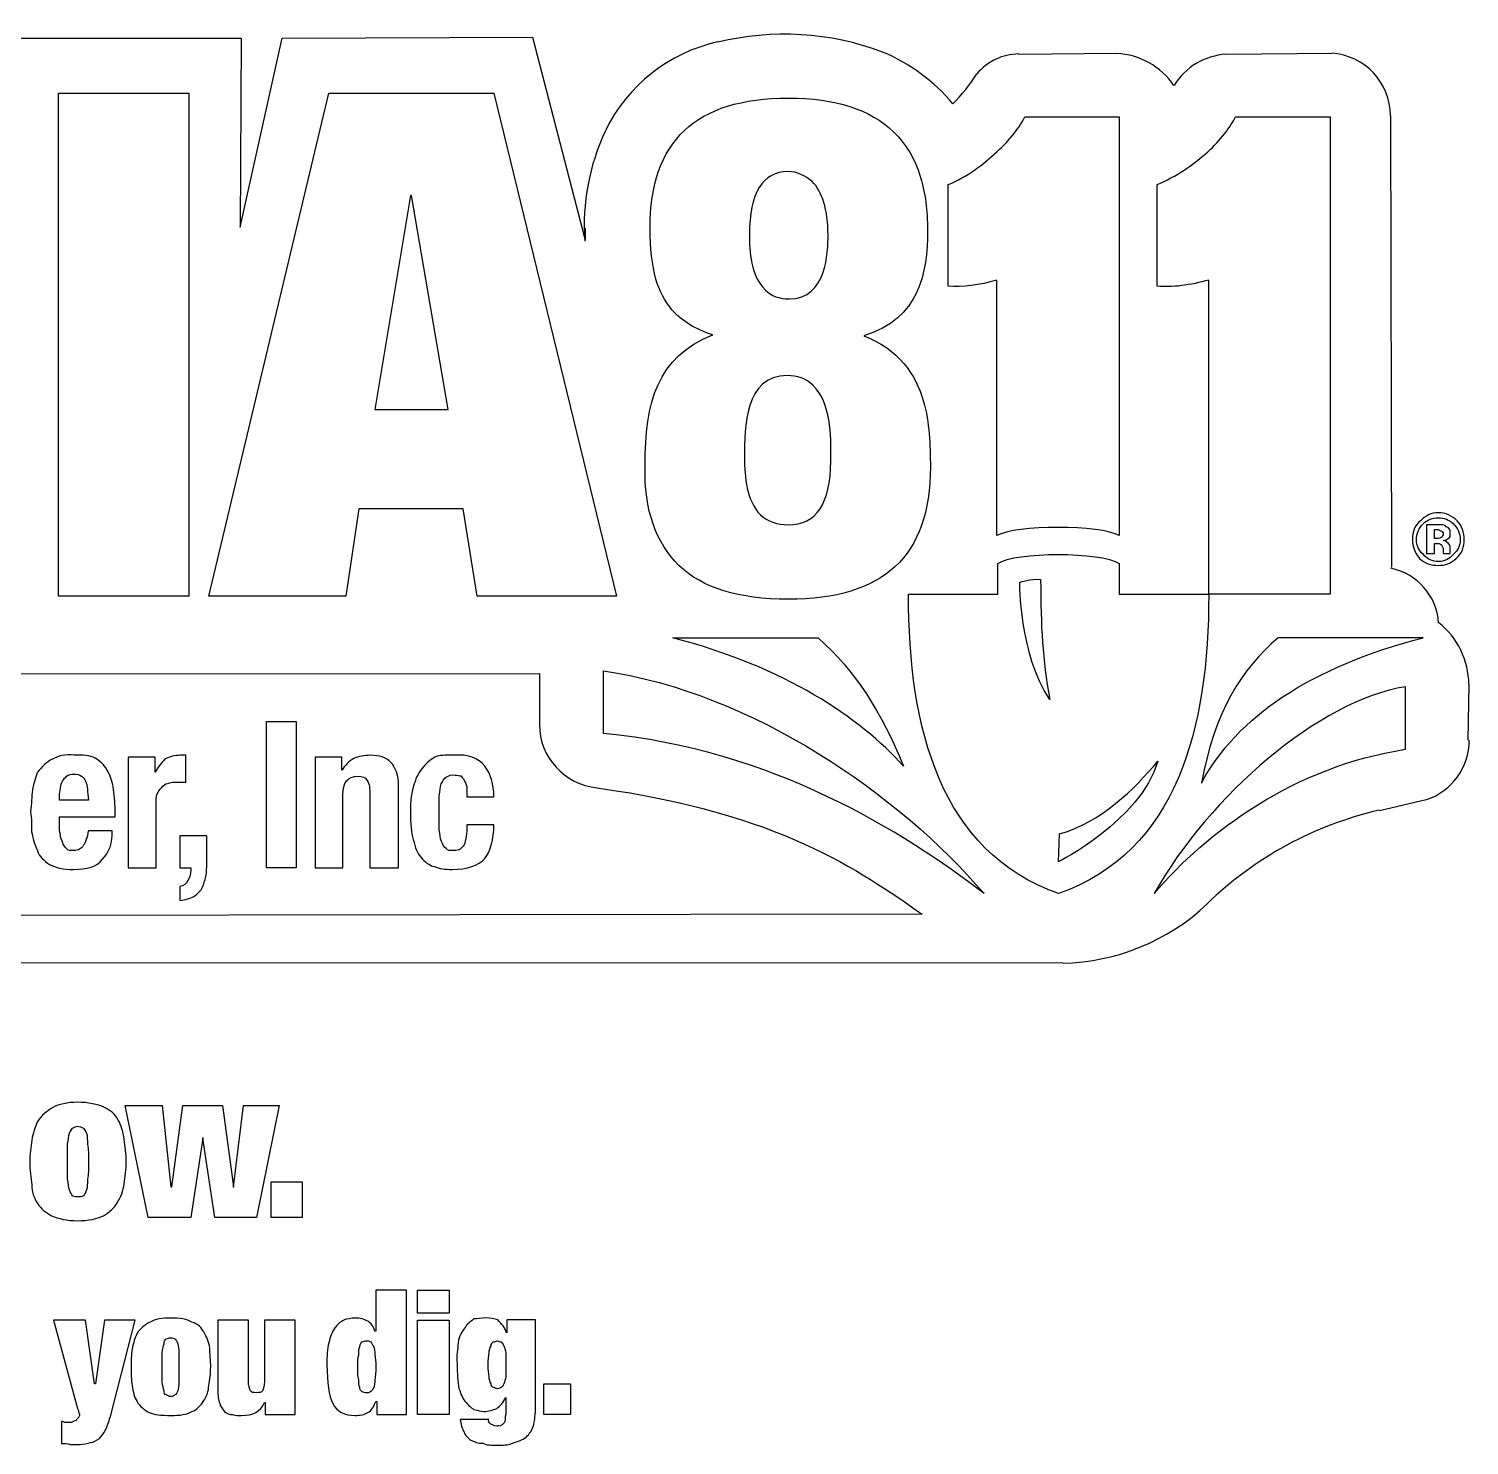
# Paper-space layout '1' of a CAD drawing. Header units: inches. Extents: x 1.3 to 44.7, y 1 to 54.1.
# Drawn here: x 12.303 to 13.389, y 6.739 to 7.807 of the extents above; entities that cross this region are included whole.
import ezdxf

# ---------------------------------------------------------------- set-up
doc = ezdxf.new("R2010")
doc.units = ezdxf.units.IN
doc.header["$MEASUREMENT"] = 0
doc.layers.add('ASEDOLIKE - Level 4', color=7, linetype='Continuous', lineweight=0)

psp = doc.layouts.new('1')

# ---------------------------------------------------------------- linework, layer by layer
at = {"layer": 'ASEDOLIKE - Level 4', "color": 7, "linetype": 'Continuous', "lineweight": 30}
for p, q in [((12.2801, 7.8001), (12.4631, 7.8001)), ((12.4631, 7.8001), (12.4623, 7.6576)), ((12.4623, 7.6576), (12.4938, 7.8001)), ((12.4938, 7.8001), (12.6828, 7.8008)), ((12.6828, 7.8008), (12.7225, 7.6478)), ((13.0495, 7.7881), (13.1237, 7.7888)), ((13.2062, 7.7881), (13.2857, 7.7888)), ((12.3253, 7.3793), (12.3253, 7.7587)), ((12.3253, 7.7587), (12.4235, 7.7587)), ((12.4235, 7.7587), (12.4235, 7.3793)), ((12.4385, 7.3793), (12.5292, 7.7587)), ((12.5292, 7.7587), (12.6537, 7.7587)), ((12.6537, 7.7587), (12.746, 7.3793)), ((13.3299, 7.7416), (13.3307, 7.4011)), ((12.5907, 7.6815), (12.5637, 7.5202)), ((12.5915, 7.6815), (12.5907, 7.6815)), ((12.6192, 7.5202), (12.5915, 7.6815)), ((12.5637, 7.5202), (12.6192, 7.5202)), ((12.5517, 7.4452), (12.542, 7.3793)), ((12.6305, 7.4452), (12.5517, 7.4452)), ((12.641, 7.3793), (12.6305, 7.4452)), ((12.4235, 7.3793), (12.3253, 7.3793)), ((12.542, 7.3793), (12.4385, 7.3793)), ((12.746, 7.3793), (12.641, 7.3793)), ((10.8824, 7.3202), (12.688, 7.3209)), ((13.3892, 7.3127), (13.3884, 7.2707)), ((12.482, 7.2848), (12.5045, 7.2848)), ((12.482, 7.1745), (12.482, 7.2848)), ((12.5045, 7.2848), (12.5045, 7.1745)), ((13.3569, 7.2257), (13.3217, 7.2174)), ((12.5045, 7.1745), (12.482, 7.1745)), ((12.9767, 7.1394), (10.8824, 7.1364)), ((13.0825, 7.1027), (10.8381, 7.1019)), ((12.3928, 6.9106), (12.3755, 6.9953)), ((12.3755, 6.9953), (12.4033, 6.9953)), ((12.4033, 6.9953), (12.41, 6.9338)), ((12.4108, 6.9338), (12.419, 6.9953)), ((12.419, 6.9953), (12.449, 6.9953)), ((12.449, 6.9953), (12.4573, 6.9338)), ((12.4573, 6.9338), (12.4648, 6.9953)), ((12.4648, 6.9953), (12.4917, 6.9953)), ((12.4917, 6.9953), (12.4745, 6.9106)), ((12.434, 6.9706), (12.425, 6.9106)), ((12.443, 6.9106), (12.434, 6.9706)), ((12.41, 6.9338), (12.4108, 6.9338)), ((12.4857, 6.9106), (12.4857, 6.9376)), ((12.4857, 6.9376), (12.509, 6.9376)), ((12.509, 6.9376), (12.509, 6.9106)), ((12.425, 6.9106), (12.3928, 6.9106)), ((12.4745, 6.9106), (12.443, 6.9106)), ((12.509, 6.9106), (12.4857, 6.9106)), ((12.596, 6.8386), (12.596, 6.8559)), ((12.596, 6.8559), (12.62, 6.8559)), ((12.62, 6.8559), (12.62, 6.8386)), ((12.62, 6.8386), (12.596, 6.8386)), ((12.596, 6.7621), (12.596, 6.8334)), ((12.596, 6.8334), (12.62, 6.8334)), ((12.62, 6.8334), (12.62, 6.7621)), ((12.6912, 6.7621), (12.6912, 6.7854)), ((12.6912, 6.7854), (12.7115, 6.7854)), ((12.7115, 6.7854), (12.7115, 6.7621)), ((12.62, 6.7621), (12.596, 6.7621)), ((12.7115, 6.7621), (12.6912, 6.7621))]:
    psp.add_line(p, q, dxfattribs=at)
for centre, radius, start, end in [((12.8491, 7.6766), 0.1236, 102.4596, 154.1792), ((13.0497, 7.7473), 0.0409, 90.0457, 140.6688), ((13.1205, 7.7327), 0.056, 34.48, 87.0245), ((13.209, 7.7386), 0.0495, 93.4214, 148.6082), ((13.2828, 7.7416), 0.0472, 0.0454, 86.4594), ((12.905, 7.8443), 0.1334, 315.3592, 327.8414), ((13.3214, 7.3562), 0.045, 3.849, 78.7052), ((13.3292, 7.3124), 0.0599, 0.366, 51.5066), ((13.3422, 7.2706), 0.0472, 288.5282, 0.0454)]:
    psp.add_arc(centre, radius, start, end, dxfattribs=at)
for centre, major_axis, ratio, start_param, end_param in [((12.8728, 7.5942), (0.2095, 0), 0.997236, 1.209504, 1.813176), ((12.8934, 7.6619), (0.1388, 0), 0.997236, 0.695533, 1.175465), ((12.8904, 7.6589), (-0.1686, 0), 0.997236, 5.844137, 6.354041), ((13.3837, 6.9502), (0.2756, 0), 0.997203, 1.79839, 2.341839), ((13.0796, 7.2648), (-0.1627, 0), 0.997236, 1.590107, 2.331346)]:
    psp.add_ellipse(centre, major_axis=major_axis, ratio=ratio, start_param=start_param, end_param=end_param, dxfattribs=at)
for points, knots in [([(12.9552, 7.7294), (12.9372, 7.7467), (12.9117, 7.7549), (12.8757, 7.7549), (12.8059, 7.7549), (12.7714, 7.7227), (12.7714, 7.6567), (12.7714, 7.6417), (12.7729, 7.629), (12.7759, 7.6185), (12.7782, 7.6095), (12.7827, 7.602), (12.7879, 7.5952), (12.7954, 7.587), (12.8059, 7.5802), (12.8187, 7.5765), (12.7767, 7.5592), (12.7677, 7.5262), (12.7677, 7.4775), (12.7669, 7.4437), (12.7759, 7.4198), (12.7932, 7.4025), (12.8112, 7.3853), (12.8382, 7.377), (12.8757, 7.377), (12.9477, 7.377), (12.9829, 7.4093), (12.9829, 7.4767), (12.9829, 7.4932), (12.9822, 7.5105), (12.9777, 7.5262), (12.9717, 7.5472), (12.9589, 7.5652), (12.9327, 7.5757), (12.9747, 7.5885), (12.9807, 7.623), (12.9807, 7.6552), (12.9807, 7.6702), (12.9792, 7.6837), (12.9754, 7.695), (12.9717, 7.7092), (12.9642, 7.7204), (12.9552, 7.7294)], [0, 0, 0, 0, 0.071429, 0.071429, 0.071429, 0.142857, 0.142857, 0.142857, 0.214286, 0.214286, 0.214286, 0.285714, 0.285714, 0.285714, 0.357143, 0.357143, 0.357143, 0.428571, 0.428571, 0.428571, 0.5, 0.5, 0.5, 0.571429, 0.571429, 0.571429, 0.642857, 0.642857, 0.642857, 0.714286, 0.714286, 0.714286, 0.785714, 0.785714, 0.785714, 0.857143, 0.857143, 0.857143, 0.928571, 0.928571, 0.928571, 1, 1, 1, 1]), ([(13.0331, 7.6177), (13.0331, 7.6177), (13.0331, 7.425), (13.0331, 7.425), (13.0466, 7.4332), (13.1119, 7.4332), (13.1254, 7.425), (13.1254, 7.425), (13.1254, 7.7407), (13.1254, 7.7407), (13.1254, 7.7407), (13.0541, 7.7407), (13.0541, 7.7407), (13.0504, 7.7332), (13.0429, 7.7234), (13.0331, 7.7144), (13.0227, 7.7047), (13.0107, 7.6957), (12.9964, 7.6897), (12.9964, 7.6897), (12.9964, 7.6132), (12.9964, 7.6132), (13.0069, 7.6117), (13.0197, 7.614), (13.0331, 7.6177)], [0, 0, 0, 0, 0.125, 0.125, 0.125, 0.25, 0.25, 0.25, 0.375, 0.375, 0.375, 0.5, 0.5, 0.5, 0.625, 0.625, 0.625, 0.75, 0.75, 0.75, 0.875, 0.875, 0.875, 1, 1, 1, 1]), ([(13.2131, 7.7407), (13.2094, 7.7332), (13.2019, 7.7234), (13.1921, 7.7144), (13.1816, 7.7047), (13.1681, 7.6957), (13.1539, 7.6897), (13.1539, 7.6897), (13.1539, 7.6132), (13.1539, 7.6132), (13.1644, 7.6117), (13.1794, 7.614), (13.1929, 7.6177), (13.1929, 7.6177), (13.1929, 7.3808), (13.1929, 7.3808), (13.1929, 7.3808), (13.2844, 7.3808), (13.2844, 7.3808), (13.2844, 7.3808), (13.2844, 7.7407), (13.2844, 7.7407), (13.2844, 7.7407), (13.2131, 7.7407), (13.2131, 7.7407)], [0, 0, 0, 0, 0.125, 0.125, 0.125, 0.25, 0.25, 0.25, 0.375, 0.375, 0.375, 0.5, 0.5, 0.5, 0.625, 0.625, 0.625, 0.75, 0.75, 0.75, 0.875, 0.875, 0.875, 1, 1, 1, 1]), ([(12.9057, 7.6515), (12.9057, 7.6395), (12.9049, 7.6035), (12.8764, 7.6035), (12.8689, 7.6035), (12.8629, 7.6057), (12.8584, 7.6102), (12.8472, 7.6207), (12.8464, 7.6395), (12.8464, 7.6522), (12.8464, 7.6522), (12.8464, 7.6522), (12.8464, 7.6522), (12.8464, 7.683), (12.8562, 7.6995), (12.8757, 7.6995), (12.8824, 7.6995), (12.8884, 7.6965), (12.8937, 7.692), (12.9012, 7.6845), (12.9057, 7.671), (12.9057, 7.6515)], [0, 0, 0, 0, 0.142857, 0.142857, 0.142857, 0.285714, 0.285714, 0.285714, 0.428571, 0.428571, 0.428571, 0.571429, 0.571429, 0.571429, 0.714286, 0.714286, 0.714286, 0.857143, 0.857143, 0.857143, 1, 1, 1, 1]), ([(12.9079, 7.4835), (12.9079, 7.4835), (12.9079, 7.4812), (12.9079, 7.4812), (12.9072, 7.449), (12.8974, 7.4332), (12.8757, 7.4332), (12.8674, 7.4332), (12.8599, 7.4355), (12.8547, 7.4407), (12.8442, 7.4512), (12.8427, 7.47), (12.8427, 7.4827), (12.8427, 7.4827), (12.8427, 7.485), (12.8427, 7.485), (12.8427, 7.506), (12.8427, 7.5457), (12.8749, 7.5457), (12.8824, 7.5457), (12.8892, 7.5435), (12.8944, 7.5382), (12.9079, 7.5255), (12.9079, 7.5), (12.9079, 7.4835)], [0, 0, 0, 0, 0.125, 0.125, 0.125, 0.25, 0.25, 0.25, 0.375, 0.375, 0.375, 0.5, 0.5, 0.5, 0.625, 0.625, 0.625, 0.75, 0.75, 0.75, 0.875, 0.875, 0.875, 1, 1, 1, 1]), ([(13.3796, 7.4078), (13.3758, 7.404), (13.3713, 7.4025), (13.3661, 7.4025), (13.3608, 7.4025), (13.3556, 7.404), (13.3518, 7.4078), (13.3481, 7.4123), (13.3466, 7.4168), (13.3466, 7.422), (13.3466, 7.428), (13.3481, 7.4325), (13.3526, 7.4362), (13.3563, 7.44), (13.3608, 7.4422), (13.3661, 7.4422), (13.3713, 7.4422), (13.3766, 7.44), (13.3803, 7.4362), (13.3841, 7.4325), (13.3856, 7.4272), (13.3856, 7.422), (13.3856, 7.4168), (13.3841, 7.4115), (13.3796, 7.4078)], [0, 0, 0, 0, 0.125, 0.125, 0.125, 0.25, 0.25, 0.25, 0.375, 0.375, 0.375, 0.5, 0.5, 0.5, 0.625, 0.625, 0.625, 0.75, 0.75, 0.75, 0.875, 0.875, 0.875, 1, 1, 1, 1]), ([(13.3548, 7.434), (13.3511, 7.4302), (13.3496, 7.4265), (13.3496, 7.422), (13.3496, 7.4175), (13.3511, 7.4138), (13.3548, 7.4108), (13.3578, 7.407), (13.3616, 7.4055), (13.3661, 7.4055), (13.3706, 7.4055), (13.3743, 7.407), (13.3773, 7.4108), (13.3811, 7.4138), (13.3826, 7.4175), (13.3826, 7.422), (13.3826, 7.4265), (13.3811, 7.4302), (13.3773, 7.434), (13.3743, 7.437), (13.3706, 7.4385), (13.3661, 7.4385), (13.3616, 7.4385), (13.3578, 7.437), (13.3548, 7.434)], [0, 0, 0, 0, 0.125, 0.125, 0.125, 0.25, 0.25, 0.25, 0.375, 0.375, 0.375, 0.5, 0.5, 0.5, 0.625, 0.625, 0.625, 0.75, 0.75, 0.75, 0.875, 0.875, 0.875, 1, 1, 1, 1]), ([(13.3571, 7.4115), (13.3571, 7.4115), (13.3571, 7.4332), (13.3571, 7.4332), (13.3586, 7.4332), (13.3608, 7.4332), (13.3638, 7.4332), (13.3661, 7.4332), (13.3676, 7.4332), (13.3683, 7.4332), (13.3698, 7.4332), (13.3713, 7.4325), (13.3721, 7.4317), (13.3743, 7.431), (13.3751, 7.4295), (13.3751, 7.4265), (13.3751, 7.425), (13.3751, 7.4235), (13.3736, 7.4228), (13.3728, 7.422), (13.3713, 7.4213), (13.3698, 7.4213), (13.3713, 7.4213), (13.3721, 7.4205), (13.3728, 7.4198), (13.3743, 7.419), (13.3751, 7.4175), (13.3751, 7.4153), (13.3751, 7.4153), (13.3751, 7.413), (13.3751, 7.413), (13.3751, 7.413), (13.3751, 7.413), (13.3751, 7.4123), (13.3751, 7.4123), (13.3751, 7.4123), (13.3751, 7.4115), (13.3751, 7.4115), (13.3751, 7.4115), (13.3751, 7.4115), (13.3751, 7.4115), (13.3698, 7.4115), (13.3698, 7.4115), (13.3698, 7.4123), (13.3698, 7.413), (13.3698, 7.4145), (13.3698, 7.4153), (13.3691, 7.4168), (13.3691, 7.4168), (13.3691, 7.4175), (13.3683, 7.4183), (13.3676, 7.4183), (13.3668, 7.419), (13.3668, 7.419), (13.3653, 7.419), (13.3653, 7.419), (13.3646, 7.419), (13.3646, 7.419), (13.3646, 7.419), (13.3631, 7.419), (13.3631, 7.419), (13.3631, 7.419), (13.3631, 7.4115), (13.3631, 7.4115), (13.3631, 7.4115), (13.3571, 7.4115), (13.3571, 7.4115)], [0, 0, 0, 0, 0.045455, 0.045455, 0.045455, 0.090909, 0.090909, 0.090909, 0.136364, 0.136364, 0.136364, 0.181818, 0.181818, 0.181818, 0.227273, 0.227273, 0.227273, 0.272727, 0.272727, 0.272727, 0.318182, 0.318182, 0.318182, 0.363636, 0.363636, 0.363636, 0.409091, 0.409091, 0.409091, 0.454545, 0.454545, 0.454545, 0.5, 0.5, 0.5, 0.545455, 0.545455, 0.545455, 0.590909, 0.590909, 0.590909, 0.636364, 0.636364, 0.636364, 0.681818, 0.681818, 0.681818, 0.727273, 0.727273, 0.727273, 0.772727, 0.772727, 0.772727, 0.818182, 0.818182, 0.818182, 0.863636, 0.863636, 0.863636, 0.909091, 0.909091, 0.909091, 0.954545, 0.954545, 0.954545, 1, 1, 1, 1]), ([(13.3676, 7.4287), (13.3668, 7.4295), (13.3661, 7.4295), (13.3646, 7.4295), (13.3646, 7.4295), (13.3631, 7.4295), (13.3631, 7.4295), (13.3631, 7.4295), (13.3631, 7.4228), (13.3631, 7.4228), (13.3631, 7.4228), (13.3653, 7.4228), (13.3653, 7.4228), (13.3668, 7.4228), (13.3676, 7.4235), (13.3683, 7.4235), (13.3691, 7.4242), (13.3698, 7.425), (13.3698, 7.4265), (13.3698, 7.4272), (13.3691, 7.4287), (13.3676, 7.4287)], [0, 0, 0, 0, 0.142857, 0.142857, 0.142857, 0.285714, 0.285714, 0.285714, 0.428571, 0.428571, 0.428571, 0.571429, 0.571429, 0.571429, 0.714286, 0.714286, 0.714286, 0.857143, 0.857143, 0.857143, 1, 1, 1, 1]), ([(13.1929, 7.3808), (13.1929, 7.3808), (13.1254, 7.3808), (13.1254, 7.3808), (13.1254, 7.3808), (13.1254, 7.404), (13.1254, 7.404), (13.1119, 7.413), (13.0466, 7.413), (13.0339, 7.404), (13.0339, 7.404), (13.0339, 7.3808), (13.0339, 7.3808), (13.0339, 7.3808), (12.9664, 7.3808), (12.9664, 7.3808), (12.9664, 7.2795), (12.9904, 7.1865), (13.0796, 7.155), (13.0796, 7.155), (13.0796, 7.155), (13.0796, 7.155), (13.0796, 7.155), (13.0796, 7.155), (13.0796, 7.155), (13.0796, 7.155), (13.0796, 7.155), (13.0796, 7.155), (13.0796, 7.155), (13.0796, 7.155), (13.0796, 7.155), (13.1689, 7.1865), (13.1929, 7.2795), (13.1929, 7.3808)], [0, 0, 0, 0, 0.090909, 0.090909, 0.090909, 0.181818, 0.181818, 0.181818, 0.272727, 0.272727, 0.272727, 0.363636, 0.363636, 0.363636, 0.454545, 0.454545, 0.454545, 0.545455, 0.545455, 0.545455, 0.636364, 0.636364, 0.636364, 0.727273, 0.727273, 0.727273, 0.818182, 0.818182, 0.818182, 0.909091, 0.909091, 0.909091, 1, 1, 1, 1]), ([(13.0504, 7.3898), (13.0504, 7.3898), (13.0496, 7.3365), (13.0729, 7.3013), (13.0676, 7.3328), (13.0661, 7.3553), (13.0661, 7.392), (13.0586, 7.3928), (13.0504, 7.3898), (13.0504, 7.3898)], [0, 0, 0, 0, 0.333333, 0.333333, 0.333333, 0.666667, 0.666667, 0.666667, 1, 1, 1, 1]), ([(12.9627, 7.251), (12.9462, 7.2915), (12.9259, 7.3238), (12.8982, 7.3478), (12.8982, 7.3478), (12.7887, 7.3478), (12.7887, 7.3478), (12.8734, 7.326), (12.9297, 7.2878), (12.9627, 7.251)], [0, 0, 0, 0, 0.333333, 0.333333, 0.333333, 0.666667, 0.666667, 0.666667, 1, 1, 1, 1]), ([(13.1875, 7.2384), (13.1972, 7.2924), (13.2175, 7.3239), (13.2452, 7.3479), (13.2452, 7.3479), (13.3547, 7.3479), (13.3547, 7.3479), (13.2699, 7.3262), (13.2137, 7.2879), (13.1875, 7.2384)], [0, 0, 0, 0, 0.333333, 0.333333, 0.333333, 0.666667, 0.666667, 0.666667, 1, 1, 1, 1]), ([(12.688, 7.3209), (12.688, 7.3074), (12.688, 7.2827), (12.688, 7.2827), (12.688, 7.2572), (12.7068, 7.2377), (12.7315, 7.2347), (12.8688, 7.2159), (12.9295, 7.1724), (12.9767, 7.1394)], [0, 0, 0, 0, 0.312786, 0.312786, 0.312786, 0.744441, 0.744441, 0.744441, 1, 1, 1, 1]), ([(13.0234, 7.155), (12.9597, 7.2293), (12.8494, 7.3065), (12.7362, 7.323), (12.7362, 7.323), (12.7362, 7.2758), (12.7362, 7.2758), (12.8637, 7.2638), (12.9627, 7.2015), (13.0234, 7.155)], [0, 0, 0, 0, 0.333333, 0.333333, 0.333333, 0.666667, 0.666667, 0.666667, 1, 1, 1, 1]), ([(13.1516, 7.155), (13.1936, 7.2293), (13.2761, 7.3005), (13.3413, 7.311), (13.3413, 7.311), (13.3413, 7.2638), (13.3413, 7.2638), (13.2574, 7.251), (13.1914, 7.2015), (13.1516, 7.155)], [0, 0, 0, 0, 0.333333, 0.333333, 0.333333, 0.666667, 0.666667, 0.666667, 1, 1, 1, 1]), ([(12.3259, 7.2062), (12.3259, 7.2039), (12.3259, 7.2017), (12.3266, 7.1994), (12.3266, 7.1972), (12.3274, 7.1949), (12.3281, 7.1942), (12.3289, 7.1912), (12.3304, 7.1897), (12.3311, 7.1889), (12.3326, 7.1874), (12.3341, 7.1874), (12.3364, 7.1874), (12.3401, 7.1874), (12.3424, 7.1889), (12.3439, 7.1912), (12.3454, 7.1934), (12.3469, 7.1972), (12.3476, 7.2024), (12.3476, 7.2024), (12.3656, 7.2024), (12.3656, 7.2024), (12.3664, 7.1934), (12.3634, 7.1859), (12.3581, 7.1807), (12.3544, 7.1754), (12.3469, 7.1732), (12.3364, 7.1732), (12.3289, 7.1732), (12.3229, 7.1747), (12.3184, 7.1769), (12.3146, 7.1799), (12.3101, 7.1829), (12.3094, 7.1874), (12.3071, 7.1919), (12.3056, 7.1972), (12.3049, 7.2017), (12.3049, 7.2069), (12.3049, 7.2114), (12.3041, 7.2167), (12.3049, 7.2227), (12.3049, 7.2279), (12.3056, 7.2332), (12.3064, 7.2384), (12.3079, 7.2429), (12.3094, 7.2467), (12.3124, 7.2504), (12.3161, 7.2542), (12.3206, 7.2564), (12.3244, 7.2587), (12.3304, 7.2602), (12.3371, 7.2594), (12.3439, 7.2594), (12.3484, 7.2594), (12.3529, 7.2572), (12.3559, 7.2549), (12.3596, 7.2527), (12.3619, 7.2482), (12.3641, 7.2444), (12.3656, 7.2399), (12.3664, 7.2354), (12.3671, 7.2302), (12.3679, 7.2242), (12.3679, 7.2174), (12.3679, 7.2174), (12.3679, 7.2129), (12.3679, 7.2129), (12.3679, 7.2129), (12.3259, 7.2129), (12.3259, 7.2129), (12.3259, 7.2129), (12.3259, 7.2062), (12.3259, 7.2062)], [0, 0, 0, 0, 0.041667, 0.041667, 0.041667, 0.083333, 0.083333, 0.083333, 0.125, 0.125, 0.125, 0.166667, 0.166667, 0.166667, 0.208333, 0.208333, 0.208333, 0.25, 0.25, 0.25, 0.291667, 0.291667, 0.291667, 0.333333, 0.333333, 0.333333, 0.375, 0.375, 0.375, 0.416667, 0.416667, 0.416667, 0.458333, 0.458333, 0.458333, 0.5, 0.5, 0.5, 0.541667, 0.541667, 0.541667, 0.583333, 0.583333, 0.583333, 0.625, 0.625, 0.625, 0.666667, 0.666667, 0.666667, 0.708333, 0.708333, 0.708333, 0.75, 0.75, 0.75, 0.791667, 0.791667, 0.791667, 0.833333, 0.833333, 0.833333, 0.875, 0.875, 0.875, 0.916667, 0.916667, 0.916667, 0.958333, 0.958333, 0.958333, 1, 1, 1, 1]), ([(12.398, 7.2578), (12.398, 7.2578), (12.398, 7.2465), (12.398, 7.2465), (12.398, 7.2465), (12.398, 7.2465), (12.398, 7.2465), (12.4003, 7.2503), (12.4025, 7.2533), (12.4055, 7.2563), (12.4093, 7.2585), (12.413, 7.2593), (12.4168, 7.2593), (12.4175, 7.2593), (12.4183, 7.2593), (12.419, 7.2593), (12.4198, 7.2593), (12.4205, 7.2593), (12.4213, 7.2593), (12.4213, 7.2593), (12.4213, 7.239), (12.4213, 7.239), (12.4198, 7.239), (12.419, 7.239), (12.4175, 7.239), (12.4168, 7.239), (12.4153, 7.239), (12.4145, 7.239), (12.4123, 7.239), (12.4108, 7.239), (12.4085, 7.2383), (12.407, 7.2383), (12.4055, 7.2375), (12.404, 7.236), (12.4025, 7.2345), (12.401, 7.233), (12.4003, 7.2315), (12.3988, 7.2293), (12.3988, 7.227), (12.3988, 7.2248), (12.3988, 7.2248), (12.3988, 7.1745), (12.3988, 7.1745), (12.3988, 7.1745), (12.3778, 7.1745), (12.3778, 7.1745), (12.3778, 7.1745), (12.3778, 7.2578), (12.3778, 7.2578), (12.3778, 7.2578), (12.398, 7.2578), (12.398, 7.2578)], [0, 0, 0, 0, 0.058824, 0.058824, 0.058824, 0.117647, 0.117647, 0.117647, 0.176471, 0.176471, 0.176471, 0.235294, 0.235294, 0.235294, 0.294118, 0.294118, 0.294118, 0.352941, 0.352941, 0.352941, 0.411765, 0.411765, 0.411765, 0.470588, 0.470588, 0.470588, 0.529412, 0.529412, 0.529412, 0.588235, 0.588235, 0.588235, 0.647059, 0.647059, 0.647059, 0.705882, 0.705882, 0.705882, 0.764706, 0.764706, 0.764706, 0.823529, 0.823529, 0.823529, 0.882353, 0.882353, 0.882353, 0.941176, 0.941176, 0.941176, 1, 1, 1, 1]), ([(12.539, 7.2578), (12.539, 7.2578), (12.539, 7.248), (12.539, 7.248), (12.539, 7.248), (12.539, 7.248), (12.539, 7.248), (12.5412, 7.2518), (12.5442, 7.2548), (12.548, 7.257), (12.5517, 7.2585), (12.5555, 7.2593), (12.5607, 7.2593), (12.5675, 7.2593), (12.572, 7.2578), (12.5757, 7.254), (12.5795, 7.2503), (12.5817, 7.2443), (12.5817, 7.236), (12.5817, 7.236), (12.5817, 7.1745), (12.5817, 7.1745), (12.5817, 7.1745), (12.56, 7.1745), (12.56, 7.1745), (12.56, 7.1745), (12.56, 7.2315), (12.56, 7.2315), (12.56, 7.236), (12.5592, 7.239), (12.5577, 7.2405), (12.557, 7.2428), (12.554, 7.2435), (12.551, 7.2435), (12.5435, 7.2435), (12.5397, 7.239), (12.5397, 7.2293), (12.5397, 7.2293), (12.5397, 7.1745), (12.5397, 7.1745), (12.5397, 7.1745), (12.5187, 7.1745), (12.5187, 7.1745), (12.5187, 7.1745), (12.5187, 7.2578), (12.5187, 7.2578), (12.5187, 7.2578), (12.539, 7.2578), (12.539, 7.2578)], [0, 0, 0, 0, 0.0625, 0.0625, 0.0625, 0.125, 0.125, 0.125, 0.1875, 0.1875, 0.1875, 0.25, 0.25, 0.25, 0.3125, 0.3125, 0.3125, 0.375, 0.375, 0.375, 0.4375, 0.4375, 0.4375, 0.5, 0.5, 0.5, 0.5625, 0.5625, 0.5625, 0.625, 0.625, 0.625, 0.6875, 0.6875, 0.6875, 0.75, 0.75, 0.75, 0.8125, 0.8125, 0.8125, 0.875, 0.875, 0.875, 0.9375, 0.9375, 0.9375, 1, 1, 1, 1]), ([(12.6333, 7.2339), (12.6333, 7.2354), (12.6326, 7.2377), (12.6318, 7.2392), (12.6311, 7.2407), (12.6303, 7.2422), (12.6288, 7.2437), (12.6281, 7.2437), (12.6258, 7.2444), (12.6243, 7.2444), (12.6213, 7.2452), (12.6198, 7.2437), (12.6176, 7.2429), (12.6161, 7.2422), (12.6153, 7.2399), (12.6138, 7.2377), (12.6131, 7.2354), (12.6131, 7.2324), (12.6123, 7.2287), (12.6123, 7.2249), (12.6123, 7.2212), (12.6123, 7.2159), (12.6123, 7.2107), (12.6123, 7.2069), (12.6123, 7.2032), (12.6131, 7.1994), (12.6131, 7.1964), (12.6138, 7.1949), (12.6153, 7.1919), (12.6161, 7.1897), (12.6176, 7.1889), (12.6183, 7.1874), (12.6213, 7.1874), (12.6236, 7.1874), (12.6273, 7.1874), (12.6296, 7.1889), (12.6311, 7.1919), (12.6326, 7.1949), (12.6333, 7.2002), (12.6333, 7.2069), (12.6333, 7.2069), (12.6536, 7.2069), (12.6536, 7.2069), (12.6536, 7.1957), (12.6513, 7.1874), (12.6468, 7.1814), (12.6416, 7.1762), (12.6341, 7.1732), (12.6221, 7.1732), (12.6168, 7.1732), (12.6123, 7.1739), (12.6086, 7.1754), (12.6048, 7.1762), (12.6011, 7.1792), (12.5988, 7.1822), (12.5958, 7.1852), (12.5943, 7.1897), (12.5928, 7.1957), (12.5913, 7.2009), (12.5906, 7.2077), (12.5906, 7.2159), (12.5906, 7.2257), (12.5913, 7.2317), (12.5936, 7.2377), (12.5951, 7.2429), (12.5973, 7.2474), (12.6003, 7.2504), (12.6033, 7.2542), (12.6063, 7.2564), (12.6108, 7.2587), (12.6138, 7.2594), (12.6191, 7.2594), (12.6243, 7.2594), (12.6341, 7.2602), (12.6416, 7.2572), (12.6468, 7.2512), (12.6513, 7.2452), (12.6536, 7.2377), (12.6536, 7.2279), (12.6536, 7.2279), (12.6333, 7.2279), (12.6333, 7.2279), (12.6333, 7.2302), (12.6333, 7.2317), (12.6333, 7.2339)], [0, 0, 0, 0, 0.035714, 0.035714, 0.035714, 0.071429, 0.071429, 0.071429, 0.107143, 0.107143, 0.107143, 0.142857, 0.142857, 0.142857, 0.178571, 0.178571, 0.178571, 0.214286, 0.214286, 0.214286, 0.25, 0.25, 0.25, 0.285714, 0.285714, 0.285714, 0.321429, 0.321429, 0.321429, 0.357143, 0.357143, 0.357143, 0.392857, 0.392857, 0.392857, 0.428571, 0.428571, 0.428571, 0.464286, 0.464286, 0.464286, 0.5, 0.5, 0.5, 0.535714, 0.535714, 0.535714, 0.571429, 0.571429, 0.571429, 0.607143, 0.607143, 0.607143, 0.642857, 0.642857, 0.642857, 0.678571, 0.678571, 0.678571, 0.714286, 0.714286, 0.714286, 0.75, 0.75, 0.75, 0.785714, 0.785714, 0.785714, 0.821429, 0.821429, 0.821429, 0.857143, 0.857143, 0.857143, 0.892857, 0.892857, 0.892857, 0.928571, 0.928571, 0.928571, 0.964286, 0.964286, 0.964286, 1, 1, 1, 1]), ([(13.0804, 7.2), (13.0804, 7.2), (13.0796, 7.179), (13.0796, 7.179), (13.0796, 7.179), (13.1411, 7.2098), (13.1546, 7.2548), (13.1366, 7.2338), (13.1119, 7.209), (13.0804, 7.2)], [0, 0, 0, 0, 0.333333, 0.333333, 0.333333, 0.666667, 0.666667, 0.666667, 1, 1, 1, 1]), ([(12.347, 7.2338), (12.347, 7.236), (12.3463, 7.2383), (12.3455, 7.2398), (12.3448, 7.242), (12.3433, 7.2428), (12.3425, 7.2435), (12.341, 7.245), (12.3388, 7.245), (12.3365, 7.245), (12.335, 7.245), (12.3328, 7.245), (12.3313, 7.2435), (12.3305, 7.2428), (12.329, 7.2413), (12.3283, 7.2398), (12.3275, 7.2383), (12.3268, 7.2368), (12.3268, 7.2345), (12.326, 7.2323), (12.326, 7.2308), (12.326, 7.2285), (12.326, 7.2285), (12.326, 7.2255), (12.326, 7.2255), (12.326, 7.2255), (12.3478, 7.2255), (12.3478, 7.2255), (12.3478, 7.2285), (12.347, 7.2315), (12.347, 7.2338)], [0, 0, 0, 0, 0.1, 0.1, 0.1, 0.2, 0.2, 0.2, 0.3, 0.3, 0.3, 0.4, 0.4, 0.4, 0.5, 0.5, 0.5, 0.6, 0.6, 0.6, 0.7, 0.7, 0.7, 0.8, 0.8, 0.8, 0.9, 0.9, 0.9, 1, 1, 1, 1]), ([(12.437, 7.179), (12.437, 7.1753), (12.437, 7.1715), (12.4363, 7.1678), (12.4355, 7.1648), (12.4348, 7.1618), (12.4333, 7.1588), (12.4318, 7.1565), (12.4295, 7.1543), (12.4273, 7.1528), (12.4243, 7.1513), (12.4213, 7.1505), (12.4168, 7.1498), (12.4168, 7.1498), (12.4168, 7.1603), (12.4168, 7.1603), (12.4198, 7.161), (12.4213, 7.1625), (12.4228, 7.1648), (12.4243, 7.167), (12.425, 7.17), (12.425, 7.173), (12.425, 7.173), (12.425, 7.1745), (12.425, 7.1745), (12.425, 7.1745), (12.4168, 7.1745), (12.4168, 7.1745), (12.4168, 7.1745), (12.4168, 7.1985), (12.4168, 7.1985), (12.4168, 7.1985), (12.437, 7.1985), (12.437, 7.1985), (12.437, 7.1985), (12.437, 7.179), (12.437, 7.179)], [0, 0, 0, 0, 0.083333, 0.083333, 0.083333, 0.166667, 0.166667, 0.166667, 0.25, 0.25, 0.25, 0.333333, 0.333333, 0.333333, 0.416667, 0.416667, 0.416667, 0.5, 0.5, 0.5, 0.583333, 0.583333, 0.583333, 0.666667, 0.666667, 0.666667, 0.75, 0.75, 0.75, 0.833333, 0.833333, 0.833333, 0.916667, 0.916667, 0.916667, 1, 1, 1, 1]), ([(12.3748, 6.9361), (12.374, 6.9308), (12.3725, 6.9263), (12.3695, 6.9218), (12.3673, 6.9181), (12.3635, 6.9143), (12.359, 6.9121), (12.3545, 6.9098), (12.3478, 6.9083), (12.3395, 6.9083), (12.3313, 6.9083), (12.3253, 6.9098), (12.32, 6.9121), (12.3155, 6.9143), (12.3118, 6.9173), (12.3095, 6.9211), (12.3065, 6.9256), (12.305, 6.9301), (12.305, 6.9353), (12.3043, 6.9406), (12.3035, 6.9466), (12.3035, 6.9526), (12.3035, 6.9586), (12.3043, 6.9638), (12.305, 6.9691), (12.3058, 6.9743), (12.3073, 6.9788), (12.3095, 6.9833), (12.3125, 6.9878), (12.3163, 6.9908), (12.3208, 6.9938), (12.3253, 6.9961), (12.332, 6.9976), (12.3395, 6.9976), (12.3478, 6.9976), (12.3545, 6.9961), (12.3598, 6.9938), (12.3643, 6.9916), (12.368, 6.9886), (12.3703, 6.9841), (12.3725, 6.9803), (12.374, 6.9751), (12.3748, 6.9698), (12.3755, 6.9646), (12.3763, 6.9586), (12.3763, 6.9526), (12.3763, 6.9473), (12.3755, 6.9413), (12.3748, 6.9361)], [0, 0, 0, 0, 0.0625, 0.0625, 0.0625, 0.125, 0.125, 0.125, 0.1875, 0.1875, 0.1875, 0.25, 0.25, 0.25, 0.3125, 0.3125, 0.3125, 0.375, 0.375, 0.375, 0.4375, 0.4375, 0.4375, 0.5, 0.5, 0.5, 0.5625, 0.5625, 0.5625, 0.625, 0.625, 0.625, 0.6875, 0.6875, 0.6875, 0.75, 0.75, 0.75, 0.8125, 0.8125, 0.8125, 0.875, 0.875, 0.875, 0.9375, 0.9375, 0.9375, 1, 1, 1, 1]), ([(12.332, 6.9398), (12.3328, 6.9361), (12.3328, 6.9331), (12.3335, 6.9316), (12.3343, 6.9293), (12.335, 6.9278), (12.3358, 6.9271), (12.3373, 6.9263), (12.338, 6.9263), (12.3395, 6.9263), (12.341, 6.9263), (12.3425, 6.9263), (12.344, 6.9271), (12.3448, 6.9278), (12.3455, 6.9293), (12.3463, 6.9316), (12.347, 6.9331), (12.347, 6.9361), (12.347, 6.9398), (12.3478, 6.9428), (12.3478, 6.9473), (12.3478, 6.9526), (12.3478, 6.9578), (12.3478, 6.9623), (12.347, 6.9661), (12.347, 6.9691), (12.347, 6.9721), (12.3463, 6.9743), (12.3455, 6.9758), (12.3448, 6.9773), (12.344, 6.9781), (12.3425, 6.9788), (12.341, 6.9796), (12.3395, 6.9796), (12.338, 6.9796), (12.3373, 6.9788), (12.3358, 6.9781), (12.335, 6.9773), (12.3343, 6.9758), (12.3335, 6.9743), (12.3328, 6.9721), (12.3328, 6.9691), (12.332, 6.9661), (12.332, 6.9623), (12.332, 6.9578), (12.332, 6.9526), (12.332, 6.9473), (12.332, 6.9428), (12.332, 6.9398)], [0, 0, 0, 0, 0.0625, 0.0625, 0.0625, 0.125, 0.125, 0.125, 0.1875, 0.1875, 0.1875, 0.25, 0.25, 0.25, 0.3125, 0.3125, 0.3125, 0.375, 0.375, 0.375, 0.4375, 0.4375, 0.4375, 0.5, 0.5, 0.5, 0.5625, 0.5625, 0.5625, 0.625, 0.625, 0.625, 0.6875, 0.6875, 0.6875, 0.75, 0.75, 0.75, 0.8125, 0.8125, 0.8125, 0.875, 0.875, 0.875, 0.9375, 0.9375, 0.9375, 1, 1, 1, 1]), ([(12.5877, 6.8559), (12.5877, 6.8559), (12.5877, 6.7621), (12.5877, 6.7621), (12.5877, 6.7621), (12.5652, 6.7621), (12.5652, 6.7621), (12.5652, 6.7621), (12.5652, 6.7719), (12.5652, 6.7719), (12.5652, 6.7719), (12.5645, 6.7719), (12.5645, 6.7719), (12.563, 6.7681), (12.5615, 6.7651), (12.5585, 6.7636), (12.5562, 6.7621), (12.5525, 6.7614), (12.5487, 6.7614), (12.5412, 6.7614), (12.5352, 6.7644), (12.5322, 6.7704), (12.5292, 6.7764), (12.5277, 6.7861), (12.5277, 6.7996), (12.5277, 6.8064), (12.5277, 6.8116), (12.5292, 6.8161), (12.53, 6.8206), (12.5315, 6.8244), (12.5337, 6.8274), (12.5352, 6.8296), (12.5375, 6.8319), (12.5405, 6.8334), (12.5427, 6.8341), (12.5457, 6.8349), (12.5495, 6.8349), (12.5525, 6.8349), (12.5555, 6.8341), (12.5585, 6.8326), (12.5607, 6.8311), (12.563, 6.8289), (12.5637, 6.8251), (12.5637, 6.8251), (12.5645, 6.8251), (12.5645, 6.8251), (12.5645, 6.8251), (12.5645, 6.8559), (12.5645, 6.8559), (12.5645, 6.8559), (12.5877, 6.8559), (12.5877, 6.8559)], [0, 0, 0, 0, 0.058824, 0.058824, 0.058824, 0.117647, 0.117647, 0.117647, 0.176471, 0.176471, 0.176471, 0.235294, 0.235294, 0.235294, 0.294118, 0.294118, 0.294118, 0.352941, 0.352941, 0.352941, 0.411765, 0.411765, 0.411765, 0.470588, 0.470588, 0.470588, 0.529412, 0.529412, 0.529412, 0.588235, 0.588235, 0.588235, 0.647059, 0.647059, 0.647059, 0.705882, 0.705882, 0.705882, 0.764706, 0.764706, 0.764706, 0.823529, 0.823529, 0.823529, 0.882353, 0.882353, 0.882353, 0.941176, 0.941176, 0.941176, 1, 1, 1, 1]), ([(12.4385, 6.7839), (12.4385, 6.7801), (12.437, 6.7756), (12.4348, 6.7726), (12.4325, 6.7689), (12.4295, 6.7659), (12.4258, 6.7644), (12.422, 6.7621), (12.4168, 6.7614), (12.41, 6.7614), (12.4025, 6.7614), (12.3973, 6.7621), (12.3935, 6.7636), (12.3898, 6.7659), (12.3868, 6.7681), (12.3845, 6.7719), (12.3823, 6.7749), (12.3815, 6.7794), (12.3808, 6.7839), (12.38, 6.7884), (12.38, 6.7929), (12.38, 6.7981), (12.38, 6.8026), (12.38, 6.8071), (12.3808, 6.8116), (12.3815, 6.8161), (12.383, 6.8199), (12.3845, 6.8236), (12.3868, 6.8266), (12.3898, 6.8296), (12.3943, 6.8319), (12.398, 6.8341), (12.4033, 6.8349), (12.41, 6.8349), (12.4168, 6.8349), (12.422, 6.8341), (12.4258, 6.8319), (12.4303, 6.8304), (12.4333, 6.8274), (12.4348, 6.8244), (12.437, 6.8206), (12.4385, 6.8169), (12.4393, 6.8124), (12.4393, 6.8079), (12.44, 6.8026), (12.44, 6.7981), (12.44, 6.7929), (12.4393, 6.7884), (12.4385, 6.7839)], [0, 0, 0, 0, 0.0625, 0.0625, 0.0625, 0.125, 0.125, 0.125, 0.1875, 0.1875, 0.1875, 0.25, 0.25, 0.25, 0.3125, 0.3125, 0.3125, 0.375, 0.375, 0.375, 0.4375, 0.4375, 0.4375, 0.5, 0.5, 0.5, 0.5625, 0.5625, 0.5625, 0.625, 0.625, 0.625, 0.6875, 0.6875, 0.6875, 0.75, 0.75, 0.75, 0.8125, 0.8125, 0.8125, 0.875, 0.875, 0.875, 0.9375, 0.9375, 0.9375, 1, 1, 1, 1]), ([(12.685, 6.8335), (12.685, 6.8335), (12.685, 6.7638), (12.685, 6.7638), (12.6843, 6.7593), (12.6843, 6.7555), (12.6828, 6.7518), (12.6813, 6.7488), (12.6798, 6.7465), (12.6768, 6.7443), (12.6738, 6.742), (12.6708, 6.742), (12.6678, 6.7405), (12.6641, 6.739), (12.6603, 6.739), (12.6558, 6.739), (12.6513, 6.739), (12.6483, 6.739), (12.6453, 6.7405), (12.6416, 6.7405), (12.6393, 6.7413), (12.6363, 6.7428), (12.6341, 6.7443), (12.6318, 6.7465), (12.6311, 6.7488), (12.6296, 6.7518), (12.6288, 6.7548), (12.6281, 6.7585), (12.6281, 6.7585), (12.6498, 6.7585), (12.6498, 6.7585), (12.6491, 6.757), (12.6498, 6.7563), (12.6513, 6.7548), (12.6521, 6.7548), (12.6536, 6.7533), (12.6558, 6.7533), (12.6558, 6.7533), (12.6573, 6.754), (12.6581, 6.7533), (12.6588, 6.754), (12.6596, 6.754), (12.6603, 6.7548), (12.6611, 6.7555), (12.6618, 6.7563), (12.6618, 6.757), (12.6626, 6.7585), (12.6618, 6.76), (12.6626, 6.7623), (12.6626, 6.7623), (12.6626, 6.775), (12.6626, 6.775), (12.6626, 6.775), (12.6626, 6.775), (12.6626, 6.775), (12.6611, 6.7713), (12.6581, 6.7683), (12.6558, 6.7668), (12.6528, 6.7653), (12.6491, 6.7645), (12.6461, 6.7645), (12.6438, 6.7645), (12.6416, 6.7653), (12.6386, 6.766), (12.6371, 6.7668), (12.6348, 6.7683), (12.6326, 6.7713), (12.6303, 6.7735), (12.6288, 6.7773), (12.6273, 6.7818), (12.6266, 6.787), (12.6258, 6.7922), (12.6258, 6.8005), (12.6251, 6.8065), (12.6266, 6.8117), (12.6266, 6.8162), (12.6273, 6.8215), (12.6296, 6.8252), (12.6318, 6.8275), (12.6333, 6.8305), (12.6356, 6.832), (12.6386, 6.8342), (12.6408, 6.8342), (12.6446, 6.835), (12.6476, 6.835), (12.6506, 6.835), (12.6543, 6.8342), (12.6566, 6.8335), (12.6596, 6.8305), (12.6618, 6.8275), (12.6633, 6.8237), (12.6633, 6.8237), (12.6633, 6.8237), (12.6633, 6.8237), (12.6633, 6.8237), (12.6633, 6.8335), (12.6633, 6.8335), (12.6633, 6.8335), (12.685, 6.8335), (12.685, 6.8335)], [0, 0, 0, 0, 0.030303, 0.030303, 0.030303, 0.060606, 0.060606, 0.060606, 0.090909, 0.090909, 0.090909, 0.121212, 0.121212, 0.121212, 0.151515, 0.151515, 0.151515, 0.181818, 0.181818, 0.181818, 0.212121, 0.212121, 0.212121, 0.242424, 0.242424, 0.242424, 0.272727, 0.272727, 0.272727, 0.30303, 0.30303, 0.30303, 0.333333, 0.333333, 0.333333, 0.363636, 0.363636, 0.363636, 0.393939, 0.393939, 0.393939, 0.424242, 0.424242, 0.424242, 0.454545, 0.454545, 0.454545, 0.484848, 0.484848, 0.484848, 0.515152, 0.515152, 0.515152, 0.545455, 0.545455, 0.545455, 0.575758, 0.575758, 0.575758, 0.606061, 0.606061, 0.606061, 0.636364, 0.636364, 0.636364, 0.666667, 0.666667, 0.666667, 0.69697, 0.69697, 0.69697, 0.727273, 0.727273, 0.727273, 0.757576, 0.757576, 0.757576, 0.787879, 0.787879, 0.787879, 0.818182, 0.818182, 0.818182, 0.848485, 0.848485, 0.848485, 0.878788, 0.878788, 0.878788, 0.909091, 0.909091, 0.909091, 0.939394, 0.939394, 0.939394, 0.969697, 0.969697, 0.969697, 1, 1, 1, 1]), ([(12.3305, 6.7561), (12.3313, 6.7561), (12.332, 6.7561), (12.3328, 6.7561), (12.3343, 6.7561), (12.3358, 6.7561), (12.3365, 6.7569), (12.338, 6.7576), (12.3388, 6.7576), (12.3388, 6.7584), (12.3395, 6.7591), (12.3403, 6.7599), (12.3403, 6.7599), (12.3403, 6.7606), (12.341, 6.7614), (12.341, 6.7614), (12.341, 6.7621), (12.341, 6.7629), (12.3403, 6.7636), (12.3403, 6.7644), (12.3403, 6.7651), (12.3395, 6.7666), (12.3395, 6.7666), (12.3215, 6.8334), (12.3215, 6.8334), (12.3215, 6.8334), (12.3455, 6.8334), (12.3455, 6.8334), (12.3455, 6.8334), (12.3523, 6.7854), (12.3523, 6.7854), (12.3523, 6.7854), (12.353, 6.7854), (12.353, 6.7854), (12.353, 6.7854), (12.3598, 6.8334), (12.3598, 6.8334), (12.3598, 6.8334), (12.383, 6.8334), (12.383, 6.8334), (12.383, 6.8334), (12.3643, 6.7606), (12.3643, 6.7606), (12.3628, 6.7561), (12.362, 6.7531), (12.3605, 6.7501), (12.359, 6.7479), (12.3575, 6.7456), (12.356, 6.7441), (12.3538, 6.7426), (12.3515, 6.7411), (12.3493, 6.7411), (12.347, 6.7404), (12.344, 6.7396), (12.341, 6.7396), (12.338, 6.7396), (12.3358, 6.7396), (12.3343, 6.7396), (12.332, 6.7404), (12.3298, 6.7404), (12.3275, 6.7404), (12.3275, 6.7404), (12.3275, 6.7569), (12.3275, 6.7569), (12.3283, 6.7569), (12.3298, 6.7561), (12.3305, 6.7561)], [0, 0, 0, 0, 0.045455, 0.045455, 0.045455, 0.090909, 0.090909, 0.090909, 0.136364, 0.136364, 0.136364, 0.181818, 0.181818, 0.181818, 0.227273, 0.227273, 0.227273, 0.272727, 0.272727, 0.272727, 0.318182, 0.318182, 0.318182, 0.363636, 0.363636, 0.363636, 0.409091, 0.409091, 0.409091, 0.454545, 0.454545, 0.454545, 0.5, 0.5, 0.5, 0.545455, 0.545455, 0.545455, 0.590909, 0.590909, 0.590909, 0.636364, 0.636364, 0.636364, 0.681818, 0.681818, 0.681818, 0.727273, 0.727273, 0.727273, 0.772727, 0.772727, 0.772727, 0.818182, 0.818182, 0.818182, 0.863636, 0.863636, 0.863636, 0.909091, 0.909091, 0.909091, 0.954545, 0.954545, 0.954545, 1, 1, 1, 1]), ([(12.4685, 6.8334), (12.4685, 6.8334), (12.4685, 6.7869), (12.4685, 6.7869), (12.4685, 6.7839), (12.4692, 6.7816), (12.47, 6.7801), (12.4707, 6.7786), (12.4722, 6.7786), (12.4745, 6.7786), (12.4767, 6.7786), (12.4782, 6.7786), (12.479, 6.7801), (12.4797, 6.7816), (12.4805, 6.7839), (12.4805, 6.7869), (12.4805, 6.7869), (12.4805, 6.8334), (12.4805, 6.8334), (12.4805, 6.8334), (12.5037, 6.8334), (12.5037, 6.8334), (12.5037, 6.8334), (12.5037, 6.7621), (12.5037, 6.7621), (12.5037, 6.7621), (12.4812, 6.7621), (12.4812, 6.7621), (12.4812, 6.7621), (12.4812, 6.7711), (12.4812, 6.7711), (12.4812, 6.7711), (12.4805, 6.7711), (12.4805, 6.7711), (12.4775, 6.7644), (12.4722, 6.7614), (12.4633, 6.7614), (12.461, 6.7614), (12.4588, 6.7614), (12.4565, 6.7621), (12.4543, 6.7621), (12.452, 6.7629), (12.4505, 6.7644), (12.449, 6.7659), (12.4475, 6.7681), (12.4468, 6.7704), (12.446, 6.7734), (12.4453, 6.7764), (12.4453, 6.7801), (12.4453, 6.7801), (12.4453, 6.8334), (12.4453, 6.8334), (12.4453, 6.8334), (12.4685, 6.8334), (12.4685, 6.8334)], [0, 0, 0, 0, 0.055556, 0.055556, 0.055556, 0.111111, 0.111111, 0.111111, 0.166667, 0.166667, 0.166667, 0.222222, 0.222222, 0.222222, 0.277778, 0.277778, 0.277778, 0.333333, 0.333333, 0.333333, 0.388889, 0.388889, 0.388889, 0.444444, 0.444444, 0.444444, 0.5, 0.5, 0.5, 0.555556, 0.555556, 0.555556, 0.611111, 0.611111, 0.611111, 0.666667, 0.666667, 0.666667, 0.722222, 0.722222, 0.722222, 0.777778, 0.777778, 0.777778, 0.833333, 0.833333, 0.833333, 0.888889, 0.888889, 0.888889, 0.944444, 0.944444, 0.944444, 1, 1, 1, 1]), ([(12.4033, 6.7869), (12.404, 6.7839), (12.404, 6.7816), (12.4048, 6.7801), (12.4048, 6.7786), (12.4055, 6.7771), (12.4063, 6.7771), (12.4078, 6.7764), (12.4085, 6.7756), (12.41, 6.7756), (12.4108, 6.7756), (12.4123, 6.7764), (12.413, 6.7771), (12.4138, 6.7771), (12.4145, 6.7786), (12.4153, 6.7801), (12.4153, 6.7816), (12.416, 6.7839), (12.416, 6.7869), (12.416, 6.7899), (12.416, 6.7936), (12.416, 6.7981), (12.416, 6.8026), (12.416, 6.8056), (12.416, 6.8086), (12.416, 6.8116), (12.4153, 6.8139), (12.4153, 6.8154), (12.4145, 6.8176), (12.4138, 6.8184), (12.413, 6.8191), (12.4123, 6.8199), (12.4108, 6.8199), (12.41, 6.8199), (12.4085, 6.8199), (12.4078, 6.8199), (12.4063, 6.8191), (12.4055, 6.8184), (12.4048, 6.8176), (12.4048, 6.8154), (12.404, 6.8139), (12.404, 6.8116), (12.4033, 6.8086), (12.4033, 6.8056), (12.4033, 6.8026), (12.4033, 6.7981), (12.4033, 6.7936), (12.4033, 6.7899), (12.4033, 6.7869)], [0, 0, 0, 0, 0.0625, 0.0625, 0.0625, 0.125, 0.125, 0.125, 0.1875, 0.1875, 0.1875, 0.25, 0.25, 0.25, 0.3125, 0.3125, 0.3125, 0.375, 0.375, 0.375, 0.4375, 0.4375, 0.4375, 0.5, 0.5, 0.5, 0.5625, 0.5625, 0.5625, 0.625, 0.625, 0.625, 0.6875, 0.6875, 0.6875, 0.75, 0.75, 0.75, 0.8125, 0.8125, 0.8125, 0.875, 0.875, 0.875, 0.9375, 0.9375, 0.9375, 1, 1, 1, 1]), ([(12.5517, 6.7884), (12.5517, 6.7861), (12.5517, 6.7839), (12.5525, 6.7824), (12.5525, 6.7809), (12.5532, 6.7801), (12.554, 6.7794), (12.5555, 6.7786), (12.5562, 6.7786), (12.5577, 6.7786), (12.5592, 6.7786), (12.56, 6.7786), (12.5607, 6.7794), (12.5615, 6.7801), (12.5622, 6.7809), (12.563, 6.7824), (12.5637, 6.7839), (12.5637, 6.7861), (12.5637, 6.7884), (12.5645, 6.7906), (12.5645, 6.7944), (12.5645, 6.7981), (12.5645, 6.8019), (12.5645, 6.8049), (12.5637, 6.8071), (12.5637, 6.8101), (12.5637, 6.8116), (12.563, 6.8131), (12.5622, 6.8146), (12.5615, 6.8161), (12.5607, 6.8169), (12.56, 6.8176), (12.5592, 6.8176), (12.5577, 6.8176), (12.5562, 6.8176), (12.5555, 6.8176), (12.554, 6.8169), (12.5532, 6.8161), (12.5525, 6.8146), (12.5525, 6.8131), (12.5517, 6.8116), (12.5517, 6.8101), (12.5517, 6.8071), (12.551, 6.8049), (12.551, 6.8019), (12.551, 6.7981), (12.551, 6.7944), (12.551, 6.7906), (12.5517, 6.7884)], [0, 0, 0, 0, 0.0625, 0.0625, 0.0625, 0.125, 0.125, 0.125, 0.1875, 0.1875, 0.1875, 0.25, 0.25, 0.25, 0.3125, 0.3125, 0.3125, 0.375, 0.375, 0.375, 0.4375, 0.4375, 0.4375, 0.5, 0.5, 0.5, 0.5625, 0.5625, 0.5625, 0.625, 0.625, 0.625, 0.6875, 0.6875, 0.6875, 0.75, 0.75, 0.75, 0.8125, 0.8125, 0.8125, 0.875, 0.875, 0.875, 0.9375, 0.9375, 0.9375, 1, 1, 1, 1]), ([(12.65, 6.7906), (12.65, 6.7884), (12.6507, 6.7869), (12.6515, 6.7854), (12.6515, 6.7839), (12.6522, 6.7831), (12.653, 6.7824), (12.6545, 6.7824), (12.6552, 6.7816), (12.656, 6.7816), (12.6575, 6.7816), (12.6582, 6.7824), (12.659, 6.7824), (12.6597, 6.7831), (12.6605, 6.7839), (12.6612, 6.7854), (12.662, 6.7869), (12.662, 6.7884), (12.6627, 6.7906), (12.6627, 6.7929), (12.6627, 6.7959), (12.6627, 6.7996), (12.6627, 6.8034), (12.6627, 6.8064), (12.6627, 6.8086), (12.662, 6.8109), (12.662, 6.8124), (12.6612, 6.8139), (12.6605, 6.8154), (12.6597, 6.8161), (12.659, 6.8169), (12.6582, 6.8169), (12.6575, 6.8176), (12.656, 6.8176), (12.6552, 6.8176), (12.6545, 6.8169), (12.653, 6.8169), (12.6522, 6.8161), (12.6515, 6.8154), (12.6515, 6.8139), (12.6507, 6.8124), (12.65, 6.8109), (12.65, 6.8086), (12.65, 6.8064), (12.6492, 6.8034), (12.6492, 6.7996), (12.6492, 6.7959), (12.65, 6.7929), (12.65, 6.7906)], [0, 0, 0, 0, 0.0625, 0.0625, 0.0625, 0.125, 0.125, 0.125, 0.1875, 0.1875, 0.1875, 0.25, 0.25, 0.25, 0.3125, 0.3125, 0.3125, 0.375, 0.375, 0.375, 0.4375, 0.4375, 0.4375, 0.5, 0.5, 0.5, 0.5625, 0.5625, 0.5625, 0.625, 0.625, 0.625, 0.6875, 0.6875, 0.6875, 0.75, 0.75, 0.75, 0.8125, 0.8125, 0.8125, 0.875, 0.875, 0.875, 0.9375, 0.9375, 0.9375, 1, 1, 1, 1])]:
    psp.add_open_spline(points, degree=3, knots=knots, dxfattribs=at)
psp.add_open_spline([(12.7225, 7.6568), (12.7225, 7.6546), (12.7225, 7.6508), (12.7225, 7.6478)], degree=3, dxfattribs=at)
for p in [(12.434, 6.9706), (12.4573, 6.9338)]:
    psp.add_point(p, dxfattribs=at)

doc.saveas('drawing.dxf')
